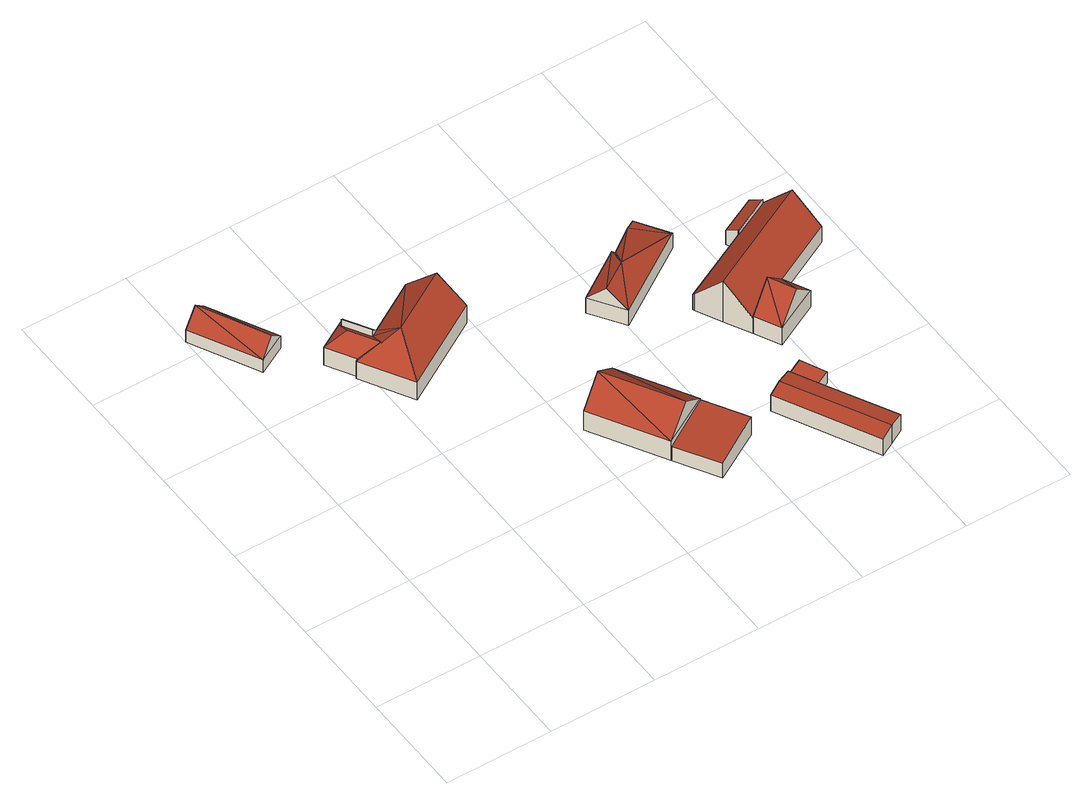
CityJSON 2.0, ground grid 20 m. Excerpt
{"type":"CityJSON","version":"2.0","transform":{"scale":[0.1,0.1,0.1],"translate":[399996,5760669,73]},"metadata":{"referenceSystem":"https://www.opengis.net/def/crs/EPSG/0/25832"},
"CityObjects":{
"building1":{"type":"Building","attributes":{"Gemeindeschluessel":"05515000","Geometrietyp2DReferenz":"3000","function":"31001_2460","roofType":"3100","measuredHeight":5.82},"geometry":[{"type":"Solid","lod":"2","boundaries":[[[[0,1,2,3]],[[4,5,1,0]],[[6,7,5,4]],[[3,2,7,6]],[[0,8,4]],[[6,9,3]],[[3,9,8]],[[8,0,3]],[[9,6,4]],[[4,8,9]],[[1,5,7,2]]]],"semantics":{"surfaces":[{"type":"WallSurface"},{"type":"RoofSurface"},{"type":"GroundSurface"}],"values":[[0,0,0,0,0,0,1,1,1,1,2]]}}]},
"building2":{"type":"Building","attributes":{"Geometrietyp2DReferenz":"3000","Gemeindeschluessel":"05515000","function":"51009_1610","roofType":"2100","measuredHeight":5.33},"geometry":[{"type":"Solid","lod":"2","boundaries":[[[[10,11,12,13]],[[14,15,11,10]],[[16,17,15,14]],[[13,12,17,16]],[[14,10,13,16]],[[11,15,17,12]]]],"semantics":{"surfaces":[{"type":"WallSurface"},{"type":"RoofSurface"},{"type":"GroundSurface"}],"values":[[0,0,0,0,1,2]]}}]},
"building3":{"type":"Building","attributes":{"Gemeindeschluessel":"05515000","Geometrietyp2DReferenz":"3000","function":"31001_1000","roofType":"5000","measuredHeight":9.07},"address":[{"country":"Germany","locality":"Münster","thoroughfareNumber":"46","thoroughfareName":"Schonebecker Weg"}],"geometry":[{"type":"Solid","lod":"2","boundaries":[[[[18,19,20,21]],[[22,23,19,18]],[[24,25,23,22]],[[26,27,25,24]],[[28,29,27,26]],[[30,31,29,28]],[[10,32,31,30]],[[33,34,32,10]],[[35,36,34,33]],[[14,37,36,35]],[[21,20,37,14]],[[38,39,40,41,35,33,42]],[[42,33,10,43]],[[10,30,43]],[[42,43,30,28,38]],[[38,28,26,39]],[[39,26,24,40]],[[41,40,24,22,44]],[[18,45,44,22]],[[21,44,45]],[[44,21,14]],[[44,14,35]],[[35,41,44]],[[45,18,21]],[[19,23,25,27,29,31,32,34,36,37,20]]]],"semantics":{"surfaces":[{"type":"WallSurface"},{"type":"RoofSurface"},{"type":"GroundSurface"}],"values":[[0,0,0,0,0,0,0,0,0,0,0,1,1,1,1,1,1,1,1,1,1,1,1,0,2]]}}]},
"building4":{"type":"Building","attributes":{"Gemeindeschluessel":"05515000","Geometrietyp2DReferenz":"3000","function":"31001_2700","roofType":"3100","measuredHeight":8.8},"geometry":[{"type":"Solid","lod":"2","boundaries":[[[[46,47,48,49]],[[50,51,47,46]],[[52,53,51,50]],[[49,48,53,52]],[[46,54,50]],[[52,55,49]],[[49,55,54]],[[54,46,49]],[[55,52,50]],[[50,54,55]],[[47,51,53,48]]]],"semantics":{"surfaces":[{"type":"WallSurface"},{"type":"RoofSurface"},{"type":"GroundSurface"}],"values":[[0,0,0,0,0,0,1,1,1,1,2]]}}]},
"building5":{"type":"Building","attributes":{"Gemeindeschluessel":"05515000","Geometrietyp2DReferenz":"3000","function":"31001_2460","roofType":"2100","measuredHeight":4.22},"geometry":[{"type":"Solid","lod":"2","boundaries":[[[[56,57,58,59]],[[60,48,57,56]],[[61,53,48,60]],[[59,58,53,61]],[[60,56,59,61]],[[57,48,53,58]]]],"semantics":{"surfaces":[{"type":"WallSurface"},{"type":"RoofSurface"},{"type":"GroundSurface"}],"values":[[0,0,0,0,1,2]]}}]},
"building6":{"type":"Building","attributes":{"Gemeindeschluessel":"05515000","Geometrietyp2DReferenz":"3000","function":"31001_2000","roofType":"3100","measuredHeight":4.24},"geometry":[{"type":"Solid","lod":"2","boundaries":[[[[62,63,64,65]],[[66,67,63,62]],[[68,69,67,66]],[[70,71,69,68]],[[72,73,71,70]],[[74,75,73,72]],[[65,64,75,74]],[[68,66,62,65,70]],[[74,72,70,65]],[[63,67,69,71,73,75,64]]]],"semantics":{"surfaces":[{"type":"WallSurface"},{"type":"RoofSurface"},{"type":"GroundSurface"}],"values":[[0,0,0,0,0,0,0,1,1,2]]}}]},
"building7":{"type":"Building","attributes":{"Gemeindeschluessel":"05515000","Geometrietyp2DReferenz":"3000","function":"31001_2700","roofType":"5000","measuredHeight":7.04},"geometry":[{"type":"MultiSurface","lod":"2","boundaries":[[[76,77,78,79]],[[80,81,77,76]],[[82,83,81,80]],[[84,85,86,87,88]],[[79,78,85,84]],[[87,82,89]],[[89,90,87]],[[90,89,80]],[[90,80,76]],[[91,90,76]],[[76,79,91]],[[88,87,90]],[[84,88,90]],[[90,91,84]],[[84,91,79]],[[80,89,82]],[[77,81,83,86,85,78]],[[83,82,87,86]],[[87,82,88]]],"semantics":{"surfaces":[{"type":"WallSurface"},{"type":"RoofSurface"},{"type":"GroundSurface"},{"type":"ClosureSurface"}],"values":[0,0,0,0,0,1,1,1,1,1,1,1,1,1,0,0,2,0,3]}}]},
"building8":{"type":"Building","attributes":{"Gemeindeschluessel":"05515000","Geometrietyp2DReferenz":"3000","function":"31001_2460","roofType":"2100","measuredHeight":2.79},"geometry":[{"type":"Solid","lod":"2","boundaries":[[[[92,63,67,93]],[[94,95,63,92]],[[96,97,95,94]],[[93,67,97,96]],[[94,92,93,96]],[[63,95,97,67]]]],"semantics":{"surfaces":[{"type":"WallSurface"},{"type":"RoofSurface"},{"type":"GroundSurface"}],"values":[[0,0,0,0,1,2]]}}]},
"building9":{"type":"Building","attributes":{"Gemeindeschluessel":"05515000","Geometrietyp2DReferenz":"3000","function":"31001_1000"},"address":[{"country":"Germany","locality":"Münster","thoroughfareNumber":"41","thoroughfareName":"Schonebecker Weg"},{"country":"Germany","locality":"Münster","thoroughfareNumber":"43","thoroughfareName":"Schonebecker Weg"},{"country":"Germany","locality":"Münster","thoroughfareNumber":"39","thoroughfareName":"Schonebecker Weg"}],"children":["building9-1","building9-2","building9-3"]},
"building9-1":{"type":"BuildingPart","attributes":{"roofType":"3100","measuredHeight":8.55},"parents":["building9"],"geometry":[{"type":"Solid","lod":"2","boundaries":[[[[98,99,100,101,102]],[[103,104,99,98]],[[105,106,107,104,103]],[[98,108,103]],[[105,109,102]],[[108,98,102]],[[102,109,108]],[[103,108,109]],[[109,105,103]],[[99,104,107,100]],[[102,101,106,105]],[[100,107,106,101]]]],"semantics":{"surfaces":[{"type":"WallSurface"},{"type":"RoofSurface"},{"type":"GroundSurface"},{"type":"ClosureSurface"}],"values":[[0,0,0,0,0,1,1,1,1,2,0,3]]}}]},
"building9-2":{"type":"BuildingPart","attributes":{"roofType":"2100","measuredHeight":4.53},"parents":["building9"],"geometry":[{"type":"Solid","lod":"2","boundaries":[[[[110,111,112,113,114]],[[115,116,111,110]],[[117,118,116,115]],[[119,120,118,117]],[[121,120,119]],[[117,115,110,114,119]],[[111,116,118,120,112]],[[114,113,121,119]],[[112,120,121,113]]]],"semantics":{"surfaces":[{"type":"WallSurface"},{"type":"RoofSurface"},{"type":"GroundSurface"},{"type":"ClosureSurface"}],"values":[[0,0,0,0,0,1,2,0,3]]}}]},
"building9-3":{"type":"BuildingPart","attributes":{"roofType":"3100","measuredHeight":9.3},"parents":["building9"],"geometry":[{"type":"Solid","lod":"2","boundaries":[[[[113,112,111,122]],[[123,124,120,121]],[[125,126,124,123]],[[127,128,126,125]],[[101,100,128,127]],[[129,130,107,106]],[[131,132,130,129]],[[133,134,132,131]],[[122,111,134,133]],[[106,101,127,125,129]],[[123,121,113,122,133,131,129,125]],[[112,120,124,126,128,100,107,130,132,134,111]],[[112,113,121,120]],[[107,100,101,106]]]],"semantics":{"surfaces":[{"type":"WallSurface"},{"type":"RoofSurface"},{"type":"GroundSurface"},{"type":"ClosureSurface"}],"values":[[0,0,0,0,0,0,0,0,0,1,1,2,3,3]]}}]}
},
"vertices":[
[0,830,35],[0,830,7],[64,706,7],[64,706,35],[53,857,35],[53,857,7],[117,734,35],[117,734,7],[27,843,65],[90,720,65],
[215,696,47],[215,696,8],[203,689,8],[203,689,61],[243,649,47],[243,649,8],[231,642,61],[231,642,8],
[393,613,47],[393,613,7],[339,706,7],[339,706,47],[233,518,47],[233,518,7],[179,611,47],[179,611,7],[183,614,47],[183,614,7],[153,665,47],[153,665,7],[213,700,47],[213,700,7],[215,696,7],[203,689,47],[203,689,7],[231,642,47],[231,642,7],[243,649,7],[191,655,73],[221,604,73],[220,601,75],[220,600,75],[200,690,49],[212,697,49],[252,592,98],[366,659,98],
[415,316,49],[415,316,5],[493,182,5],[493,182,49],[506,368,49],[506,368,5],[584,234,49],[584,234,5],[460,342,92],[539,208,92],
[539,105,38],[539,105,5],[629,157,5],[629,157,47],[493,182,38],[584,234,47],
[737,210,43],[737,210,6],[710,196,6],[710,196,48],[760,165,43],[760,165,6],[831,30,43],[831,30,6],[804,15,48],[804,15,6],[777,1,43],[777,1,6],[684,182,43],[684,182,6],
[653,586,41],[653,586,6],[562,525,6],[562,525,41],[657,581,41],[657,581,6],[718,622,41],[718,622,6],[603,464,41],[603,464,6],[756,565,6],[756,565,39],[756,565,41],[700,609,47],[634,530,77],[582,495,77],
[737,210,34],[760,165,32],[770,227,34],[770,227,6],[793,182,32],[793,182,6],
[865,335,44],[865,335,5],[841,382,5],[841,382,41],[841,382,44],[781,292,44],[781,292,5],[757,339,44],[757,339,40],[757,339,5],[823,313,91],[799,361,91],
[841,504,50],[841,504,5],[842,503,5],[842,503,41],[842,503,50],[831,525,37],[831,525,5],[900,560,36],[900,560,5],[911,538,50],[911,538,5],[911,538,41],
[841,504,39],[913,539,41],[913,539,5],[936,491,98],[936,491,5],[960,443,41],[960,443,5],[732,387,98],[732,387,5],[709,433,43],[709,433,5],[707,436,40],[707,436,5]
]}
